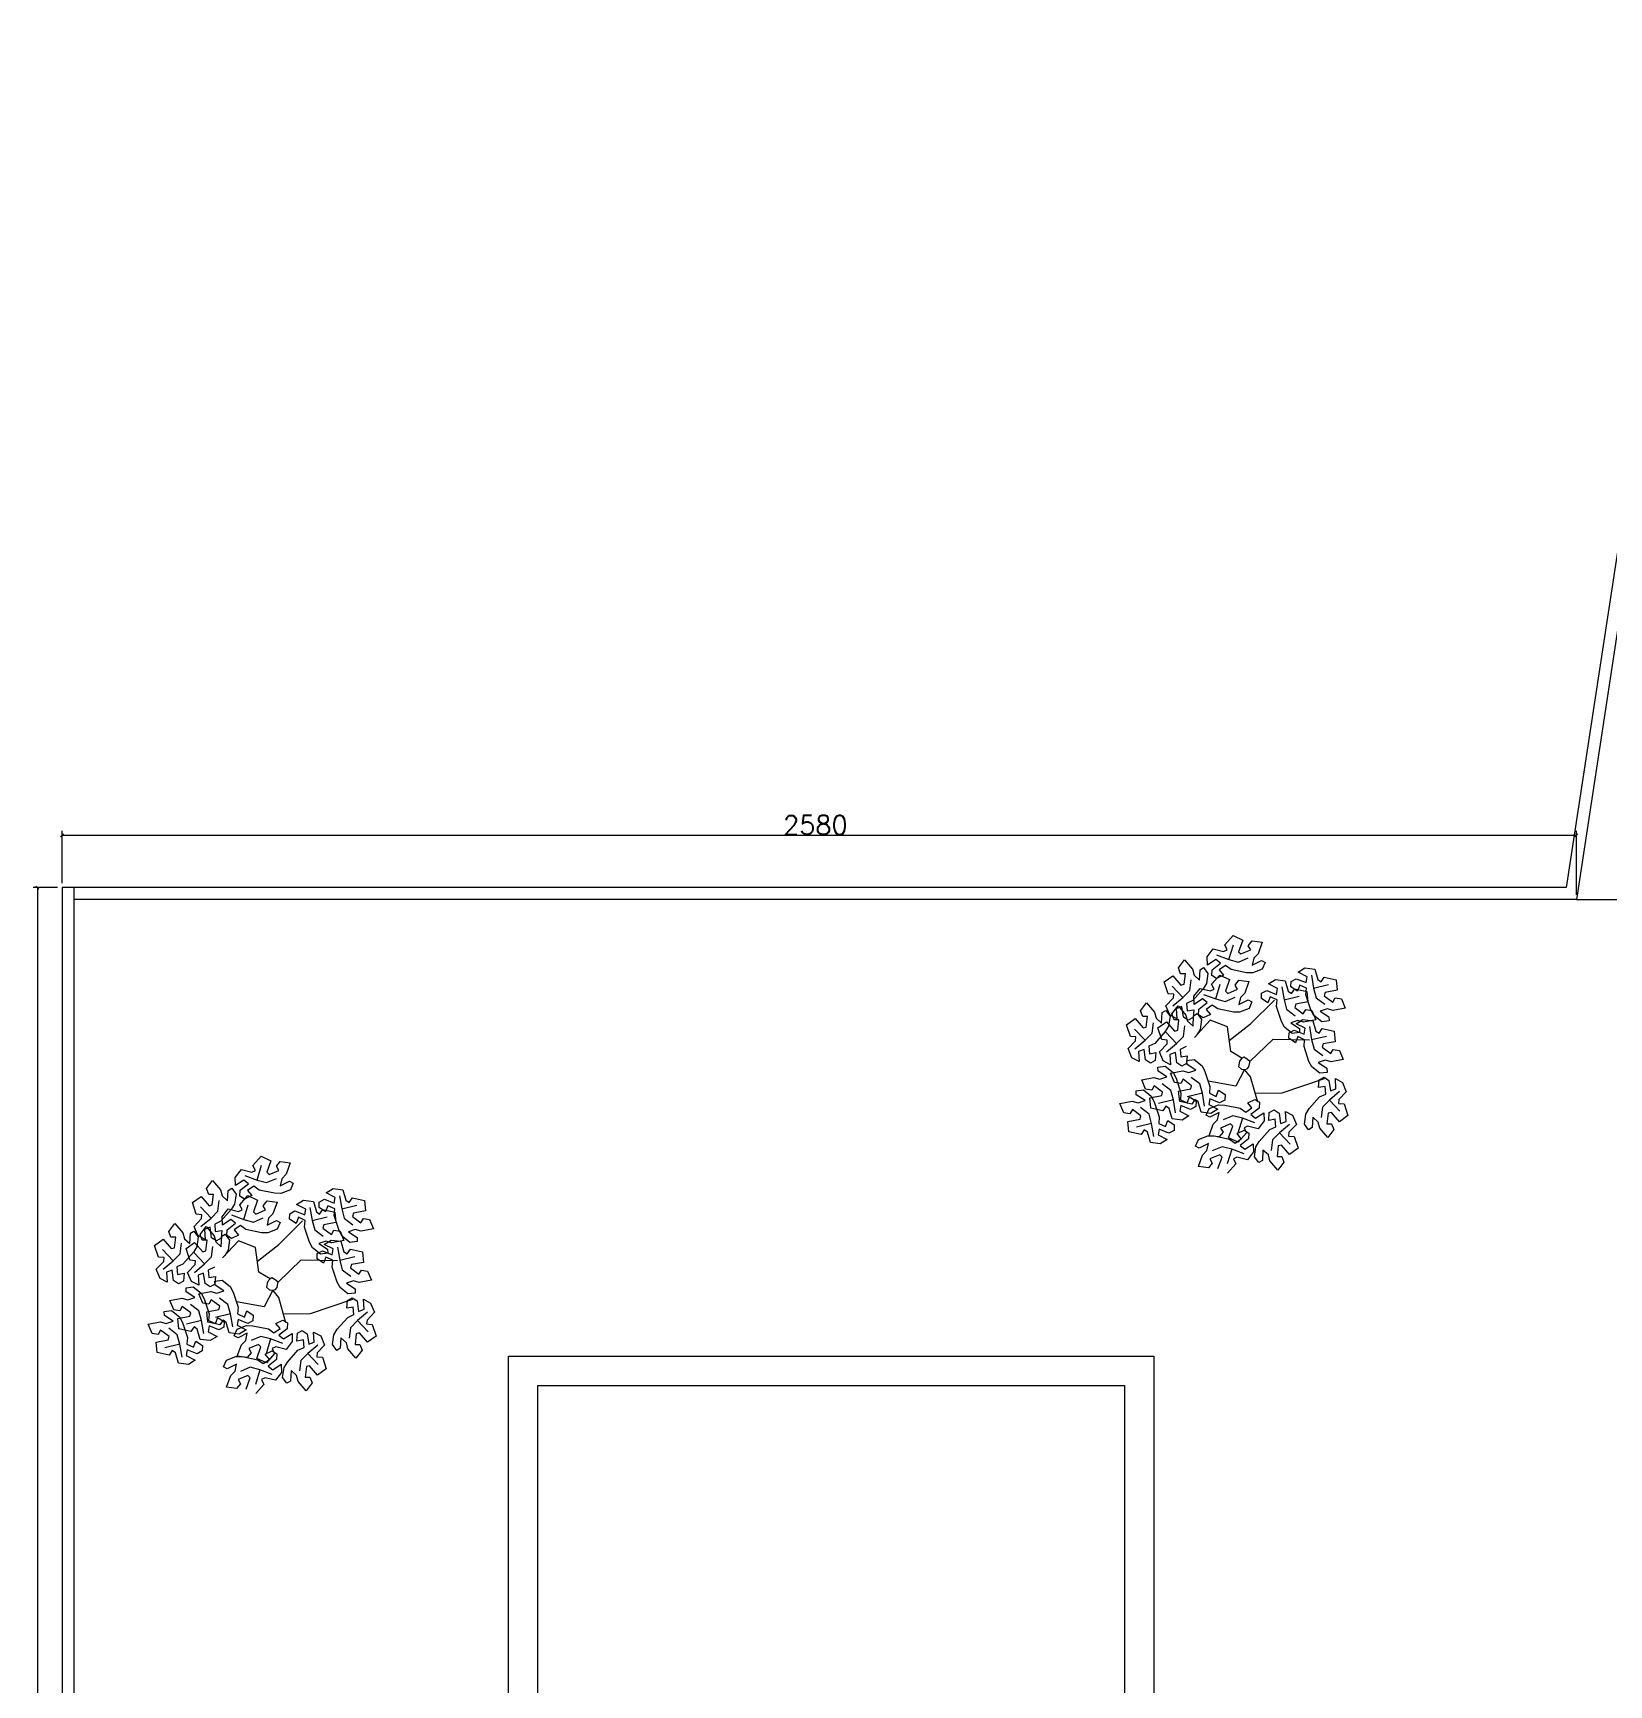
# Model space of a CAD drawing. Header units: metres. Extents: x -1 to 106, y -6 to 62.
# Drawn here: x -0.49 to 26.36, y 31.4 to 59.55 of the extents above; entities that cross this region are included whole.
import ezdxf

# ---------------------------------------------------------------- set-up
doc = ezdxf.new("R2010")
doc.units = ezdxf.units.M
for name, color, linetype, lineweight in [('AL_VEGETAÇÃO', 7, 'Continuous', 5), ('ARQ-COTA-50', 7, 'Continuous', 5), ('ARQ-PAR', 7, 'Continuous', 5), ('ARQ-PIS', 7, 'Continuous', 5)]:
    doc.layers.add(name, color=color, linetype=linetype, lineweight=lineweight)
doc.layers.add('ARQ_1100_BASE_TÉRREO_GARAGEM_dwg', color=7, linetype='Continuous', lineweight=5, true_color=0x767676)
doc.styles.add('RomanS', font='romans__.ttf', dxfattribs={"height": 0.32})

# ---------------------------------------------------------------- blocks, each defined once
blk = doc.blocks.new('ARQ_1100_BASE_TÉRREO_GARAGEM_dwg_arv7p-3723933-TÉRREO 1_20')
at = {"layer": 'AL_VEGETAÇÃO', "color": 253, "true_color": 0xaaaaaa, "flags": 128}
for points in [[(110.656, -13.534), (110.562, -13.468), (110.456, -13.541), (110.529, -13.628), (110.408, -13.686), (110.329, -13.637), (110.333, -13.537), (110.475, -13.427), (110.396, -13.362), (110.254, -13.457), (110.249, -13.319), (110.352, -13.184), (110.53, -13.229), (110.591, -13.2), (110.549, -13.114), (110.69, -12.957), (110.854, -13.032), (110.784, -13.23), (110.824, -13.269), (110.991, -13.198), (110.95, -13.128), (111.016, -13.045), (111.186, -13.067), (111.116, -13.264), (111.042, -13.339), (111.015, -13.461), (111.174, -13.381), (111.237, -13.415), (111.187, -13.528), (111.027, -13.592), (110.919, -13.588)], [(110.002, -14.063), (109.898, -14.112), (109.908, -14.24), (110.02, -14.221), (110.009, -14.354), (109.927, -14.398), (109.843, -14.344), (109.819, -14.166), (109.723, -14.202), (109.734, -14.373), (109.612, -14.308), (109.546, -14.152), (109.674, -14.019), (109.68, -13.953), (109.584, -13.946), (109.519, -13.745), (109.666, -13.641), (109.802, -13.8), (109.857, -13.785), (109.878, -13.606), (109.797, -13.606), (109.759, -13.507), (109.862, -13.37), (109.998, -13.53), (110.025, -13.632), (110.118, -13.715), (110.128, -13.538), (110.188, -13.501), (110.262, -13.601), (110.238, -13.771), (110.18, -13.862)], [(111.932, -13.968), (111.942, -13.853), (111.826, -13.799), (111.787, -13.905), (111.677, -13.829), (111.68, -13.736), (111.768, -13.69), (111.935, -13.758), (111.951, -13.657), (111.797, -13.581), (111.915, -13.508), (112.083, -13.529), (112.134, -13.706), (112.189, -13.744), (112.243, -13.665), (112.449, -13.709), (112.466, -13.888), (112.26, -13.927), (112.245, -13.981), (112.39, -14.09), (112.431, -14.019), (112.535, -14.036), (112.602, -14.193), (112.396, -14.231), (112.294, -14.204), (112.175, -14.242), (112.323, -14.34), (112.326, -14.411), (112.203, -14.424), (112.068, -14.318), (112.017, -14.223)], [(110.431, -14.205), (110.337, -14.139), (110.231, -14.213), (110.304, -14.3), (110.183, -14.357), (110.104, -14.308), (110.108, -14.208), (110.251, -14.098), (110.172, -14.034), (110.029, -14.129), (110.024, -13.99), (110.127, -13.855), (110.305, -13.9), (110.366, -13.871), (110.324, -13.785), (110.465, -13.628), (110.629, -13.703), (110.559, -13.901), (110.599, -13.941), (110.766, -13.87), (110.725, -13.799), (110.791, -13.717), (110.961, -13.738), (110.891, -13.935), (110.817, -14.01), (110.79, -14.132), (110.949, -14.053), (111.012, -14.086), (110.962, -14.199), (110.802, -14.263), (110.695, -14.259)], [(111.429, -14.167), (111.439, -14.052), (111.323, -13.997), (111.284, -14.103), (111.174, -14.027), (111.177, -13.935), (111.265, -13.889), (111.432, -13.957), (111.448, -13.856), (111.294, -13.78), (111.412, -13.706), (111.58, -13.728), (111.631, -13.905), (111.686, -13.943), (111.74, -13.864), (111.946, -13.908), (111.963, -14.087), (111.757, -14.125), (111.742, -14.18), (111.887, -14.288), (111.928, -14.218), (112.033, -14.234), (112.099, -14.392), (111.893, -14.43), (111.791, -14.403), (111.672, -14.441), (111.82, -14.539), (111.823, -14.61), (111.7, -14.623), (111.565, -14.517), (111.514, -14.422)], [(109.357, -14.793), (109.253, -14.842), (109.264, -14.97), (109.375, -14.951), (109.364, -15.084), (109.283, -15.128), (109.198, -15.074), (109.174, -14.896), (109.079, -14.932), (109.09, -15.103), (108.967, -15.038), (108.902, -14.882), (109.03, -14.749), (109.035, -14.683), (108.94, -14.676), (108.875, -14.475), (109.021, -14.371), (109.158, -14.53), (109.212, -14.516), (109.234, -14.336), (109.152, -14.336), (109.114, -14.237), (109.217, -14.101), (109.353, -14.26), (109.381, -14.362), (109.473, -14.446), (109.484, -14.269), (109.544, -14.231), (109.617, -14.331), (109.593, -14.501), (109.536, -14.592)], [(111.899, -14.844), (111.908, -14.73), (111.792, -14.675), (111.753, -14.781), (111.643, -14.705), (111.646, -14.613), (111.734, -14.567), (111.901, -14.634), (111.917, -14.534), (111.763, -14.458), (111.881, -14.384), (112.049, -14.406), (112.1, -14.583), (112.155, -14.621), (112.209, -14.542), (112.415, -14.586), (112.432, -14.765), (112.226, -14.803), (112.211, -14.858), (112.356, -14.966), (112.397, -14.896), (112.502, -14.912), (112.568, -15.07), (112.362, -15.108), (112.26, -15.081), (112.141, -15.119), (112.289, -15.217), (112.292, -15.288), (112.169, -15.301), (112.034, -15.195), (111.983, -15.1)], [(109.803, -15.639), (109.794, -15.754), (109.91, -15.808), (109.949, -15.702), (110.059, -15.778), (110.056, -15.871), (109.967, -15.917), (109.801, -15.849), (109.785, -15.95), (109.938, -16.026), (109.821, -16.099), (109.652, -16.078), (109.602, -15.901), (109.547, -15.863), (109.493, -15.942), (109.287, -15.898), (109.27, -15.719), (109.476, -15.68), (109.49, -15.626), (109.345, -15.517), (109.305, -15.588), (109.2, -15.571), (109.134, -15.414), (109.34, -15.376), (109.441, -15.403), (109.56, -15.365), (109.412, -15.267), (109.41, -15.196), (109.533, -15.183), (109.668, -15.289), (109.719, -15.384)], [(110.297, -15.527), (110.287, -15.641), (110.403, -15.696), (110.443, -15.59), (110.553, -15.666), (110.55, -15.759), (110.461, -15.805), (110.295, -15.737), (110.278, -15.837), (110.432, -15.914), (110.314, -15.987), (110.146, -15.965), (110.096, -15.788), (110.041, -15.75), (109.987, -15.829), (109.781, -15.786), (109.763, -15.606), (109.969, -15.568), (109.984, -15.514), (109.839, -15.405), (109.798, -15.476), (109.694, -15.459), (109.627, -15.301), (109.834, -15.263), (109.935, -15.291), (110.054, -15.252), (109.906, -15.155), (109.903, -15.084), (110.027, -15.07), (110.162, -15.176), (110.212, -15.272)], [(110.933, -15.228), (110.961, -15.194), (110.975, -15.121), (110.977, -15.1), (110.931, -15.06), (110.874, -15.028), (110.841, -15.047), (110.798, -15.097), (110.781, -15.186), (110.832, -15.233), (110.887, -15.237)], [(112.165, -15.704), (112.269, -15.656), (112.259, -15.528), (112.147, -15.547), (112.158, -15.413), (112.24, -15.37), (112.324, -15.423), (112.348, -15.602), (112.444, -15.565), (112.433, -15.394), (112.555, -15.459), (112.62, -15.616), (112.493, -15.748), (112.487, -15.815), (112.582, -15.822), (112.648, -16.022), (112.501, -16.127), (112.365, -15.968), (112.31, -15.982), (112.289, -16.162), (112.37, -16.162), (112.408, -16.261), (112.305, -16.397), (112.169, -16.238), (112.142, -16.136), (112.049, -16.052), (112.038, -16.229), (111.978, -16.267), (111.905, -16.167), (111.929, -15.997), (111.986, -15.905)], [(109.433, -16.043), (109.423, -16.158), (109.539, -16.212), (109.578, -16.106), (109.689, -16.182), (109.685, -16.275), (109.597, -16.321), (109.43, -16.253), (109.414, -16.354), (109.568, -16.43), (109.45, -16.503), (109.282, -16.481), (109.231, -16.305), (109.176, -16.267), (109.122, -16.345), (108.916, -16.302), (108.899, -16.122), (109.105, -16.084), (109.12, -16.03), (108.975, -15.921), (108.934, -15.992), (108.83, -15.975), (108.763, -15.817), (108.969, -15.78), (109.071, -15.807), (109.19, -15.769), (109.042, -15.671), (109.039, -15.6), (109.162, -15.586), (109.297, -15.692), (109.348, -15.788)], [(110.812, -15.899), (110.907, -15.965), (111.012, -15.891), (110.94, -15.804), (111.061, -15.747), (111.139, -15.796), (111.135, -15.896), (110.993, -16.006), (111.072, -16.07), (111.215, -15.975), (111.22, -16.114), (111.117, -16.249), (110.938, -16.204), (110.878, -16.233), (110.919, -16.319), (110.778, -16.476), (110.614, -16.401), (110.684, -16.203), (110.644, -16.163), (110.478, -16.235), (110.519, -16.305), (110.452, -16.387), (110.282, -16.366), (110.352, -16.169), (110.427, -16.094), (110.453, -15.972), (110.295, -16.051), (110.232, -16.018), (110.282, -15.905), (110.441, -15.841), (110.549, -15.845)], [(111.316, -16.263), (111.42, -16.214), (111.409, -16.086), (111.297, -16.105), (111.308, -15.972), (111.39, -15.928), (111.474, -15.982), (111.499, -16.16), (111.594, -16.124), (111.583, -15.953), (111.705, -16.018), (111.771, -16.174), (111.643, -16.307), (111.637, -16.373), (111.733, -16.38), (111.798, -16.581), (111.651, -16.685), (111.515, -16.526), (111.461, -16.54), (111.439, -16.72), (111.521, -16.72), (111.558, -16.819), (111.455, -16.955), (111.319, -16.796), (111.292, -16.694), (111.199, -16.61), (111.189, -16.787), (111.129, -16.825), (111.055, -16.725), (111.08, -16.555), (111.137, -16.464)]]:
    blk.add_lwpolyline(points, close=True, dxfattribs=at)
for points in [[(110.409, -13.286), (110.619, -13.363), (110.695, -13.111)], [(110.619, -13.363), (110.782, -13.406), (110.949, -13.335)], [(109.835, -14.009), (109.954, -13.89), (109.976, -13.71)], [(110.184, -13.957), (110.395, -14.034), (110.471, -13.783)], [(112.024, -13.63), (112.062, -13.85), (112.318, -13.791)], [(109.664, -14.153), (109.835, -14.009), (109.655, -13.818)], [(110.395, -14.034), (110.558, -14.078), (110.724, -14.007)], [(110.625, -14.744), (110.988, -14.459), (111.394, -14.059)], [(111.521, -13.829), (111.56, -14.049), (111.815, -13.989)], [(111.56, -14.049), (111.603, -14.212), (111.748, -14.321)], [(112.062, -13.85), (112.106, -14.014), (112.251, -14.123)], [(109.892, -14.846), (109.788, -14.895), (109.799, -15.023), (109.91, -15.004), (109.899, -15.137), (109.818, -15.181), (109.733, -15.127), (109.709, -14.949), (109.614, -14.985), (109.625, -15.156), (109.502, -15.091), (109.437, -14.935), (109.565, -14.802), (109.57, -14.736), (109.475, -14.729), (109.41, -14.528), (109.556, -14.424), (109.693, -14.583), (109.747, -14.568), (109.769, -14.389), (109.687, -14.389), (109.649, -14.29), (109.753, -14.154), (109.888, -14.313), (109.916, -14.415), (110.008, -14.498), (110.019, -14.321), (110.079, -14.284), (110.152, -14.384), (110.128, -14.554), (110.071, -14.645)], [(109.019, -14.883), (109.19, -14.739), (109.011, -14.548)], [(109.19, -14.739), (109.31, -14.62), (109.332, -14.44)], [(109.554, -14.936), (109.725, -14.792), (109.546, -14.601)], [(109.725, -14.792), (109.845, -14.673), (109.867, -14.493)], [(110.842, -15.047), (110.65, -14.932), (110.594, -14.511), (110.301, -14.396), (110.031, -14.69)], [(111.99, -14.507), (112.029, -14.727), (112.284, -14.667)], [(110.977, -15.1), (111.371, -14.722), (111.991, -14.732)], [(112.029, -14.727), (112.072, -14.89), (112.217, -14.999)], [(110.167, -15.644), (110.123, -15.481), (109.979, -15.372)], [(111.112, -15.794), (110.988, -15.363), (110.887, -15.237), (110.74, -15.521), (110.267, -15.436)], [(111.068, -15.639), (111.529, -15.636), (112.25, -15.394)], [(109.712, -15.977), (109.673, -15.757), (109.418, -15.816)], [(109.673, -15.757), (109.63, -15.593), (109.485, -15.484)], [(110.206, -15.865), (110.167, -15.644), (109.911, -15.704)], [(112.332, -15.758), (112.212, -15.878), (112.191, -16.058)], [(112.503, -15.615), (112.332, -15.758), (112.512, -15.95)], [(109.303, -16.16), (109.259, -15.997), (109.114, -15.888)], [(110.849, -16.07), (110.686, -16.026), (110.519, -16.097)], [(109.342, -16.381), (109.303, -16.16), (109.047, -16.22)], [(110.433, -16.927), (110.502, -16.73), (110.463, -16.69), (110.296, -16.761), (110.337, -16.832), (110.27, -16.914), (110.101, -16.893), (110.171, -16.695), (110.245, -16.621), (110.271, -16.499), (110.113, -16.578), (110.05, -16.545), (110.1, -16.431), (110.259, -16.367), (110.367, -16.371), (110.631, -16.425), (110.725, -16.491), (110.83, -16.418), (110.758, -16.331), (110.879, -16.273), (110.958, -16.322), (110.953, -16.422), (110.811, -16.533), (110.89, -16.597), (111.033, -16.502), (111.038, -16.64), (110.935, -16.775), (110.756, -16.731), (110.696, -16.759), (110.737, -16.845), (110.596, -17.002)], [(111.059, -16.147), (110.849, -16.07), (110.773, -16.322)], [(111.482, -16.317), (111.363, -16.436), (111.341, -16.616)], [(111.654, -16.173), (111.482, -16.317), (111.662, -16.508)], [(110.667, -16.597), (110.504, -16.553), (110.337, -16.624)], [(110.877, -16.673), (110.667, -16.597), (110.591, -16.848)]]:
    blk.add_lwpolyline(points, dxfattribs=at)
blk = doc.blocks.new('ARQ_1100_BASE_TÉRREO_GARAGEM_dwg__ARCHTICK-3723946-TÉRREO 1_20')
at = {"layer": 'ARQ-COTA-50', "color": 253, "true_color": 0xaaaaaa}
blk.add_line((-0.5, -0.5), (0.5, 0.5), dxfattribs=at)
blk = doc.blocks.new('ARQ_1100_BASE_TÉRREO_GARAGEM_dwg-3696053-TÉRREO 1_20')
at = {"layer": 'ARQ-COTA-50', "color": 253, "true_color": 0xaaaaaa}
for p, q in [((0, 45.059), (0, 45.951)), ((25.8, 44.859), (25.8, 45.951)), ((0, 45.876), (25.8, 45.876)), ((-0.075, 44.984), (-0.494, 44.984)), ((-0.419, 44.984), (-0.419, 0))]:
    blk.add_line(p, q, dxfattribs=at)
at = {"layer": 'ARQ-PAR', "color": 253, "true_color": 0xaaaaaa, "flags": 128}
for points in [[(29.341, 59.548), (27.773, 59.044), (26.688, 51.932), (25.628, 44.984), (0, 44.984), (0, 8.076)], [(42.386, 57.222), (42.386, 59.352), (29.386, 59.352), (27.952, 58.891), (26.886, 51.902), (25.8, 44.784), (0.2, 44.784)], [(0.2, 44.984), (0.2, 8.084), (0.566, 5.608), (1.555, 2.613), (2.904, 0.2), (34.033, 0.2), (34.033, 3.47), (34.283, 3.47), (34.283, 3.32), (34.283, 3.47)]]:
    blk.add_lwpolyline(points, dxfattribs=at)
at = {"layer": 'ARQ-PIS', "color": 253, "true_color": 0xaaaaaa, "flags": 128}
blk.add_lwpolyline([(25.8, 44.784), (29.336, 44.784), (29.336, 23.802), (47.536, 23.802), (47.536, 49.902)], dxfattribs=at)
for points in [[(7.604, 37), (18.604, 37), (18.604, 11), (7.604, 11)], [(8.104, 36.5), (18.104, 36.5), (18.104, 11.5), (8.104, 11.5)]]:
    blk.add_lwpolyline(points, close=True, dxfattribs=at)
for p, xscale, yscale, zscale, rotation in [((0, 45.876), 0.05, 0.05, 0.05, 180), ((-0.419, 44.984), 0.05000000000000002, 0.05000000000000002, 0.05000000000000002, 89.99999999999962)]:
    blk.add_blockref('ARQ_1100_BASE_TÉRREO_GARAGEM_dwg__ARCHTICK-3723946-TÉRREO 1_20', p, dxfattribs=dict(xscale=xscale, yscale=yscale, zscale=zscale, rotation=rotation))
at = {"xscale": 0.05, "yscale": 0.05, "zscale": 0.05}
blk.add_blockref('ARQ_1100_BASE_TÉRREO_GARAGEM_dwg__ARCHTICK-3723946-TÉRREO 1_20', (25.8, 45.876), dxfattribs=at)
for p in [(-90.739, 57.122), (-107.297, 53.362)]:
    blk.add_blockref('ARQ_1100_BASE_TÉRREO_GARAGEM_dwg_arv7p-3723933-TÉRREO 1_20', p)
at = {"layer": 'ARQ-COTA-50', "insert": (12.287, 46.21), "char_height": 0.32, "width": 1.48176, "attachment_point": 1, "line_spacing_factor": 0.983083, "style": 'RomanS'}
blk.add_mtext('2580', dxfattribs=at)

msp = doc.modelspace()

# ---------------------------------------------------------------- block references
at = {"layer": 'ARQ_1100_BASE_TÉRREO_GARAGEM_dwg', "color": 253, "true_color": 0xaaaaaa}
msp.add_blockref('ARQ_1100_BASE_TÉRREO_GARAGEM_dwg-3696053-TÉRREO 1_20', (0, 0), dxfattribs=at)

doc.saveas('drawing.dxf')
